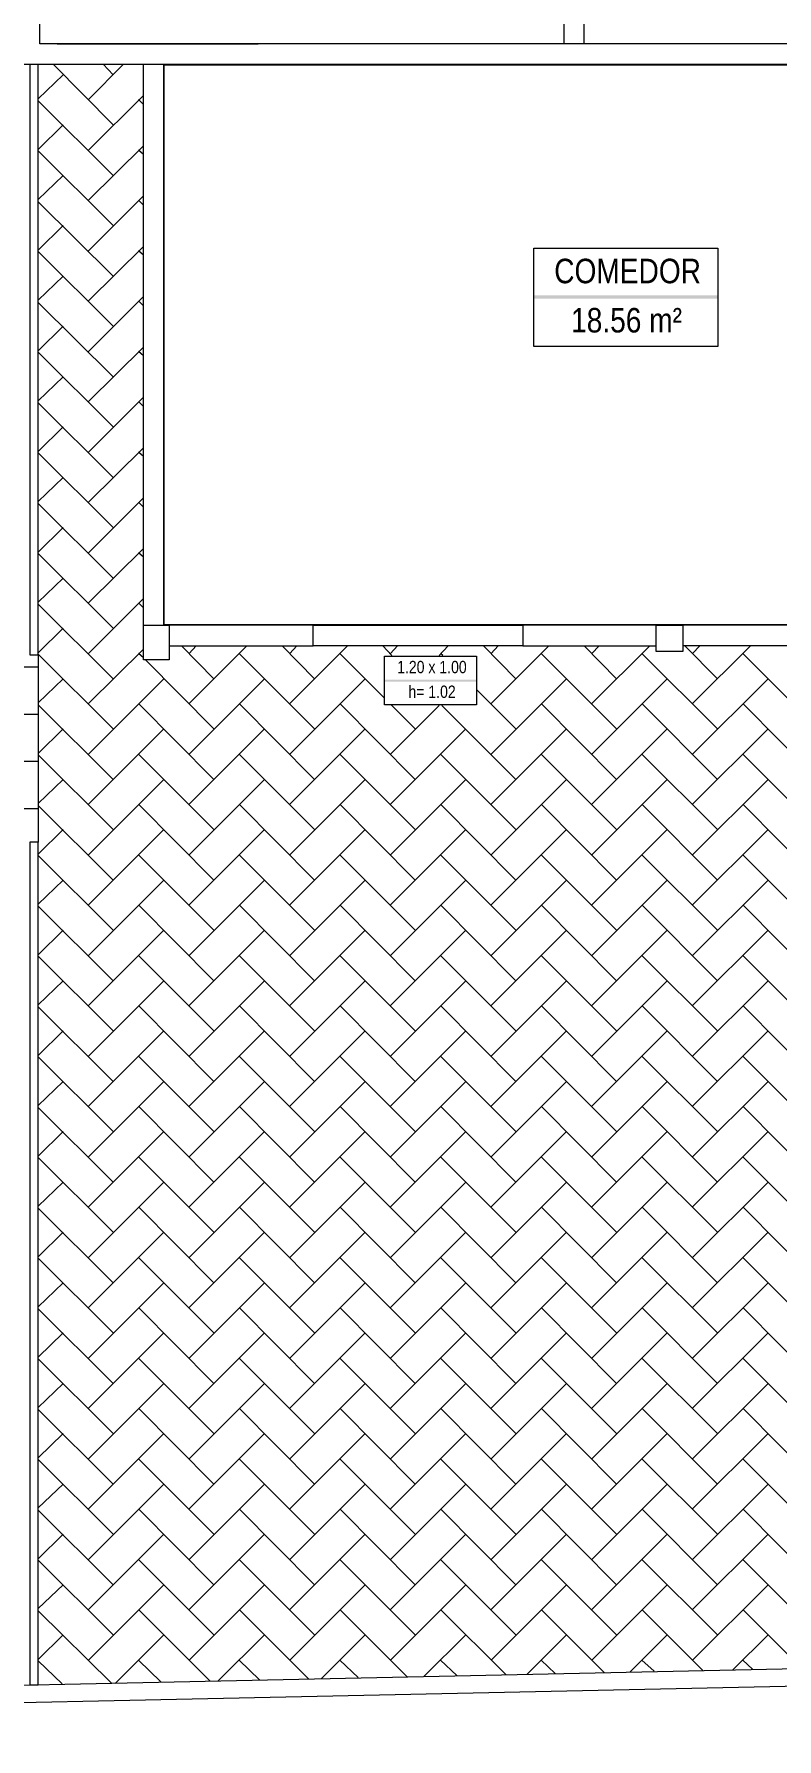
# Model space of a CAD drawing. Header units: millimetres. Extents: x -1039 to -616, y 378 to 719.
# Drawn here: x -779.63 to -774.82, y 396.83 to 407.87 of the extents above; entities that cross this region are included whole.
import ezdxf

# ---------------------------------------------------------------- set-up
doc = ezdxf.new("R2010")
doc.units = ezdxf.units.MM
for name, color, linetype in [('PDF_P-Carpinteria ALUM', 7, 'CONTINUOUS'), ('PDF_P-M Lamina', 7, 'CONTINUOUS'), ('PDF_P-Muros Acabados', 7, 'CONTINUOUS'), ('PDF_P-Piso', 7, 'CONTINUOUS'), ('PDF_P-Texto', 7, 'CONTINUOUS'), ('PDF_Texto', 7, 'CONTINUOUS')]:
    doc.layers.add(name, color=color, linetype=linetype)
for name, color, linetype, true_color in [('PDF_P-Cotas', 8, 'CONTINUOUS', 0x767676), ('PDF_P-Hatch TODO', 252, 'CONTINUOUS', 0x989898), ('PDF_P-Proyeccion', 252, 'CONTINUOUS', 0x989898)]:
    doc.layers.add(name, color=color, linetype=linetype, true_color=true_color)
doc.styles.add('PDF Arial Narrow', font='PDF Arial Narrow')

msp = doc.modelspace()

# ---------------------------------------------------------------- linework, layer by layer
at = {"layer": 'PDF_P-Carpinteria ALUM', "lineweight": 5}
msp.add_lwpolyline([(-777.821, 404.042), (-776.463, 404.042), (-776.463, 403.909), (-777.821, 403.909)], close=True, dxfattribs=at)
at = {"layer": 'PDF_P-Cotas', "lineweight": 0}
for points in [[(-779.477, 407.808), (-778.177, 407.808)], [(-778.788, 404.361), (-778.788, 404.985)]]:
    msp.add_lwpolyline(points, dxfattribs=at)
at = {"layer": 'PDF_P-Hatch TODO', "lineweight": 0}
for points in [[(-779.116, 407.283), (-779.504, 407.676)], [(-779.276, 407.448), (-779.048, 407.676)], [(-779.116, 407.607), (-779.18, 407.676)], [(-779.6, 407.452), (-779.44, 407.607)], [(-779.116, 406.955), (-779.6, 407.439)], [(-779.276, 407.119), (-778.92, 407.475)], [(-778.92, 407.416), (-778.952, 407.448)], [(-779.6, 407.124), (-779.44, 407.283)], [(-779.116, 406.631), (-779.6, 407.115)], [(-779.276, 406.796), (-778.92, 407.147)], [(-778.92, 407.092), (-778.952, 407.119)], [(-779.6, 406.8), (-779.44, 406.955)], [(-779.116, 406.303), (-779.6, 406.786)], [(-779.276, 406.467), (-778.92, 406.823)], [(-778.92, 406.764), (-778.952, 406.796)], [(-779.6, 406.472), (-779.44, 406.631)], [(-779.116, 405.979), (-779.6, 406.463)], [(-779.276, 406.144), (-778.92, 406.495)], [(-778.92, 406.44), (-778.952, 406.467)], [(-779.6, 406.148), (-779.44, 406.303)], [(-779.116, 405.651), (-779.6, 406.134)], [(-779.276, 405.815), (-778.92, 406.171)], [(-778.92, 406.112), (-778.952, 406.144)], [(-779.6, 405.82), (-779.44, 405.979)], [(-779.116, 405.327), (-779.6, 405.811)], [(-779.276, 405.492), (-778.92, 405.843)], [(-778.92, 405.788), (-778.952, 405.815)], [(-779.6, 405.496), (-779.44, 405.651)], [(-779.276, 405.163), (-778.92, 405.519)], [(-779.116, 404.999), (-779.6, 405.482)], [(-778.92, 405.46), (-778.952, 405.492)], [(-779.6, 405.168), (-779.44, 405.327)], [(-779.276, 404.84), (-778.92, 405.191)], [(-779.116, 404.675), (-779.6, 405.159)], [(-778.92, 405.136), (-778.952, 405.163)], [(-779.6, 404.844), (-779.44, 404.999)], [(-779.276, 404.511), (-778.92, 404.867)], [(-779.116, 404.347), (-779.6, 404.83)], [(-778.92, 404.808), (-778.952, 404.84)], [(-779.6, 404.516), (-779.44, 404.675)], [(-779.276, 404.187), (-778.92, 404.539)], [(-779.116, 404.023), (-779.6, 404.507)], [(-778.92, 404.484), (-778.952, 404.511)], [(-779.6, 404.192), (-779.44, 404.347)], [(-779.276, 403.859), (-778.92, 404.215)], [(-779.116, 403.695), (-779.6, 404.178)], [(-778.92, 404.156), (-778.952, 404.187)], [(-779.6, 403.864), (-779.44, 404.023)], [(-779.276, 403.535), (-778.92, 403.887)], [(-778.464, 403.695), (-778.674, 403.909)], [(-778.624, 403.859), (-778.578, 403.909)], [(-778.624, 403.535), (-778.25, 403.909)], [(-777.812, 403.695), (-778.022, 403.909)], [(-777.972, 403.859), (-777.926, 403.909)], [(-777.972, 403.535), (-777.598, 403.909)], [(-777.311, 403.846), (-777.37, 403.909)], [(-777.32, 403.859), (-777.274, 403.909)], [(-777.005, 403.846), (-776.946, 403.909)], [(-776.508, 403.695), (-776.718, 403.909)], [(-776.668, 403.859), (-776.622, 403.909)], [(-776.668, 403.535), (-776.294, 403.909)], [(-775.856, 403.695), (-776.066, 403.909)], [(-776.016, 403.859), (-775.97, 403.909)], [(-776.016, 403.535), (-775.642, 403.909)], [(-775.204, 403.695), (-775.414, 403.909)], [(-775.364, 403.859), (-775.318, 403.909)], [(-775.364, 403.535), (-774.99, 403.909)], [(-779.116, 403.371), (-779.6, 403.855)], [(-778.92, 403.832), (-778.952, 403.859)], [(-778.464, 403.371), (-778.907, 403.818)], [(-777.812, 403.371), (-778.3, 403.859)], [(-777.361, 403.572), (-777.648, 403.859)], [(-776.982, 403.846), (-776.996, 403.859)], [(-775.856, 403.371), (-776.344, 403.859)], [(-775.204, 403.371), (-775.692, 403.859)], [(-774.552, 403.371), (-775.04, 403.859)], [(-779.6, 403.54), (-779.44, 403.695)], [(-779.276, 403.207), (-778.788, 403.695)], [(-778.624, 403.207), (-778.136, 403.695)], [(-777.972, 403.207), (-777.484, 403.695)], [(-776.668, 403.207), (-776.18, 403.695)], [(-776.016, 403.207), (-775.528, 403.695)], [(-775.364, 403.207), (-774.876, 403.695)], [(-778.464, 403.043), (-778.952, 403.535)], [(-777.812, 403.043), (-778.3, 403.535)], [(-777.16, 403.043), (-777.648, 403.535)], [(-776.508, 403.371), (-776.764, 403.627)], [(-775.856, 403.043), (-776.344, 403.535)], [(-775.204, 403.043), (-775.692, 403.535)], [(-774.552, 403.043), (-775.04, 403.535)], [(-779.116, 403.043), (-779.6, 403.526)], [(-777.32, 403.207), (-777.005, 403.522)], [(-777.16, 403.371), (-777.315, 403.526)], [(-776.508, 403.043), (-776.987, 403.522)], [(-779.6, 403.212), (-779.44, 403.371)], [(-779.276, 402.883), (-778.788, 403.371)], [(-778.624, 402.883), (-778.136, 403.371)], [(-777.972, 402.883), (-777.484, 403.371)], [(-777.32, 402.883), (-776.832, 403.371)], [(-776.668, 402.883), (-776.18, 403.371)], [(-776.016, 402.883), (-775.528, 403.371)], [(-775.364, 402.883), (-774.876, 403.371)], [(-779.116, 402.719), (-779.6, 403.203)], [(-778.464, 402.719), (-778.952, 403.207)], [(-777.812, 402.719), (-778.3, 403.207)], [(-777.16, 402.719), (-777.648, 403.207)], [(-776.508, 402.719), (-776.996, 403.207)], [(-775.856, 402.719), (-776.344, 403.207)], [(-775.204, 402.719), (-775.692, 403.207)], [(-774.552, 402.719), (-775.04, 403.207)], [(-779.6, 402.888), (-779.44, 403.043)], [(-779.276, 402.555), (-778.788, 403.043)], [(-778.624, 402.555), (-778.136, 403.043)], [(-777.972, 402.555), (-777.484, 403.043)], [(-777.32, 402.555), (-776.832, 403.043)], [(-776.668, 402.555), (-776.18, 403.043)], [(-776.016, 402.555), (-775.528, 403.043)], [(-775.364, 402.555), (-774.876, 403.043)], [(-779.116, 402.391), (-779.6, 402.874)], [(-778.464, 402.391), (-778.952, 402.883)], [(-777.812, 402.391), (-778.3, 402.883)], [(-777.16, 402.391), (-777.648, 402.883)], [(-776.508, 402.391), (-776.996, 402.883)], [(-775.856, 402.391), (-776.344, 402.883)], [(-775.204, 402.391), (-775.692, 402.883)], [(-774.552, 402.391), (-775.04, 402.883)], [(-779.6, 402.56), (-779.44, 402.719)], [(-779.276, 402.231), (-778.788, 402.719)], [(-778.624, 402.231), (-778.136, 402.719)], [(-777.972, 402.231), (-777.484, 402.719)], [(-777.32, 402.231), (-776.832, 402.719)], [(-776.668, 402.231), (-776.18, 402.719)], [(-776.016, 402.231), (-775.528, 402.719)], [(-775.364, 402.231), (-774.876, 402.719)], [(-779.116, 402.067), (-779.6, 402.551)], [(-778.464, 402.067), (-778.952, 402.555)], [(-777.812, 402.067), (-778.3, 402.555)], [(-777.16, 402.067), (-777.648, 402.555)], [(-776.508, 402.067), (-776.996, 402.555)], [(-775.856, 402.067), (-776.344, 402.555)], [(-775.204, 402.067), (-775.692, 402.555)], [(-774.552, 402.067), (-775.04, 402.555)], [(-779.6, 402.236), (-779.44, 402.391)], [(-779.276, 401.903), (-778.788, 402.391)], [(-778.624, 401.903), (-778.136, 402.391)], [(-777.972, 401.903), (-777.484, 402.391)], [(-777.32, 401.903), (-776.832, 402.391)], [(-776.668, 401.903), (-776.18, 402.391)], [(-776.016, 401.903), (-775.528, 402.391)], [(-775.364, 401.903), (-774.876, 402.391)], [(-779.116, 401.739), (-779.6, 402.222)], [(-778.464, 401.739), (-778.952, 402.231)], [(-777.812, 401.739), (-778.3, 402.231)], [(-777.16, 401.739), (-777.648, 402.231)], [(-776.508, 401.739), (-776.996, 402.231)], [(-775.856, 401.739), (-776.344, 402.231)], [(-775.204, 401.739), (-775.692, 402.231)], [(-774.552, 401.739), (-775.04, 402.231)], [(-779.6, 401.908), (-779.44, 402.067)], [(-779.276, 401.579), (-778.788, 402.067)], [(-778.624, 401.579), (-778.136, 402.067)], [(-777.972, 401.579), (-777.484, 402.067)], [(-777.32, 401.579), (-776.832, 402.067)], [(-776.668, 401.579), (-776.18, 402.067)], [(-776.016, 401.579), (-775.528, 402.067)], [(-775.364, 401.579), (-774.876, 402.067)], [(-779.116, 401.415), (-779.6, 401.899)], [(-778.464, 401.415), (-778.952, 401.903)], [(-777.812, 401.415), (-778.3, 401.903)], [(-777.16, 401.415), (-777.648, 401.903)], [(-776.508, 401.415), (-776.996, 401.903)], [(-775.856, 401.415), (-776.344, 401.903)], [(-775.204, 401.415), (-775.692, 401.903)], [(-774.552, 401.415), (-775.04, 401.903)], [(-779.6, 401.584), (-779.44, 401.739)], [(-779.276, 401.251), (-778.788, 401.739)], [(-778.624, 401.251), (-778.136, 401.739)], [(-777.972, 401.251), (-777.484, 401.739)], [(-777.32, 401.251), (-776.832, 401.739)], [(-776.668, 401.251), (-776.18, 401.739)], [(-776.016, 401.251), (-775.528, 401.739)], [(-775.364, 401.251), (-774.876, 401.739)], [(-779.116, 401.087), (-779.6, 401.57)], [(-778.464, 401.087), (-778.952, 401.579)], [(-777.812, 401.087), (-778.3, 401.579)], [(-777.16, 401.087), (-777.648, 401.579)], [(-776.508, 401.087), (-776.996, 401.579)], [(-775.856, 401.087), (-776.344, 401.579)], [(-775.204, 401.087), (-775.692, 401.579)], [(-774.552, 401.087), (-775.04, 401.579)], [(-779.6, 401.256), (-779.44, 401.415)], [(-779.276, 400.927), (-778.788, 401.415)], [(-778.624, 400.927), (-778.136, 401.415)], [(-777.972, 400.927), (-777.484, 401.415)], [(-777.32, 400.927), (-776.832, 401.415)], [(-776.668, 400.927), (-776.18, 401.415)], [(-776.016, 400.927), (-775.528, 401.415)], [(-775.364, 400.927), (-774.876, 401.415)], [(-779.116, 400.763), (-779.6, 401.247)], [(-778.464, 400.763), (-778.952, 401.251)], [(-777.812, 400.763), (-778.3, 401.251)], [(-777.16, 400.763), (-777.648, 401.251)], [(-776.508, 400.763), (-776.996, 401.251)], [(-775.856, 400.763), (-776.344, 401.251)], [(-775.204, 400.763), (-775.692, 401.251)], [(-774.552, 400.763), (-775.04, 401.251)], [(-779.6, 400.932), (-779.44, 401.087)], [(-779.276, 400.599), (-778.788, 401.087)], [(-778.624, 400.599), (-778.136, 401.087)], [(-777.972, 400.599), (-777.484, 401.087)], [(-777.32, 400.599), (-776.832, 401.087)], [(-776.668, 400.599), (-776.18, 401.087)], [(-776.016, 400.599), (-775.528, 401.087)], [(-775.364, 400.599), (-774.876, 401.087)], [(-779.116, 400.435), (-779.6, 400.918)], [(-778.464, 400.435), (-778.952, 400.927)], [(-777.812, 400.435), (-778.3, 400.927)], [(-777.16, 400.435), (-777.648, 400.927)], [(-776.508, 400.435), (-776.996, 400.927)], [(-775.856, 400.435), (-776.344, 400.927)], [(-775.204, 400.435), (-775.692, 400.927)], [(-774.552, 400.435), (-775.04, 400.927)], [(-779.6, 400.604), (-779.44, 400.763)], [(-779.276, 400.275), (-778.788, 400.763)], [(-778.624, 400.275), (-778.136, 400.763)], [(-777.972, 400.275), (-777.484, 400.763)], [(-777.32, 400.275), (-776.832, 400.763)], [(-776.668, 400.275), (-776.18, 400.763)], [(-776.016, 400.275), (-775.528, 400.763)], [(-775.364, 400.275), (-774.876, 400.763)], [(-779.116, 400.111), (-779.6, 400.594)], [(-778.464, 400.111), (-778.952, 400.599)], [(-777.812, 400.111), (-778.3, 400.599)], [(-777.16, 400.111), (-777.648, 400.599)], [(-776.508, 400.111), (-776.996, 400.599)], [(-775.856, 400.111), (-776.344, 400.599)], [(-775.204, 400.111), (-775.692, 400.599)], [(-774.552, 400.111), (-775.04, 400.599)], [(-779.6, 400.28), (-779.44, 400.435)], [(-779.276, 399.947), (-778.788, 400.435)], [(-778.624, 399.947), (-778.136, 400.435)], [(-777.972, 399.947), (-777.484, 400.435)], [(-777.32, 399.947), (-776.832, 400.435)], [(-776.668, 399.947), (-776.18, 400.435)], [(-776.016, 399.947), (-775.528, 400.435)], [(-775.364, 399.947), (-774.876, 400.435)], [(-779.116, 399.783), (-779.6, 400.266)], [(-778.464, 399.783), (-778.952, 400.275)], [(-777.812, 399.783), (-778.3, 400.275)], [(-777.16, 399.783), (-777.648, 400.275)], [(-776.508, 399.783), (-776.996, 400.275)], [(-775.856, 399.783), (-776.344, 400.275)], [(-775.204, 399.783), (-775.692, 400.275)], [(-774.552, 399.783), (-775.04, 400.275)], [(-779.6, 399.952), (-779.44, 400.111)], [(-779.276, 399.623), (-778.788, 400.111)], [(-778.624, 399.623), (-778.136, 400.111)], [(-777.972, 399.623), (-777.484, 400.111)], [(-777.32, 399.623), (-776.832, 400.111)], [(-776.668, 399.623), (-776.18, 400.111)], [(-776.016, 399.623), (-775.528, 400.111)], [(-775.364, 399.623), (-774.876, 400.111)], [(-779.116, 399.459), (-779.6, 399.942)], [(-778.464, 399.459), (-778.952, 399.947)], [(-777.812, 399.459), (-778.3, 399.947)], [(-777.16, 399.459), (-777.648, 399.947)], [(-776.508, 399.459), (-776.996, 399.947)], [(-775.856, 399.459), (-776.344, 399.947)], [(-775.204, 399.459), (-775.692, 399.947)], [(-774.552, 399.459), (-775.04, 399.947)], [(-779.6, 399.628), (-779.44, 399.783)], [(-779.276, 399.295), (-778.788, 399.783)], [(-778.624, 399.295), (-778.136, 399.783)], [(-777.972, 399.295), (-777.484, 399.783)], [(-777.32, 399.295), (-776.832, 399.783)], [(-776.668, 399.295), (-776.18, 399.783)], [(-776.016, 399.295), (-775.528, 399.783)], [(-775.364, 399.295), (-774.876, 399.783)], [(-779.116, 399.131), (-779.6, 399.614)], [(-778.464, 399.131), (-778.952, 399.623)], [(-777.812, 399.131), (-778.3, 399.623)], [(-777.16, 399.131), (-777.648, 399.623)], [(-776.508, 399.131), (-776.996, 399.623)], [(-775.856, 399.131), (-776.344, 399.623)], [(-775.204, 399.131), (-775.692, 399.623)], [(-774.552, 399.131), (-775.04, 399.623)], [(-779.6, 399.3), (-779.44, 399.459)], [(-779.276, 398.971), (-778.788, 399.459)], [(-778.624, 398.971), (-778.136, 399.459)], [(-777.972, 398.971), (-777.484, 399.459)], [(-777.32, 398.971), (-776.832, 399.459)], [(-776.668, 398.971), (-776.18, 399.459)], [(-776.016, 398.971), (-775.528, 399.459)], [(-775.364, 398.971), (-774.876, 399.459)], [(-779.116, 398.807), (-779.6, 399.29)], [(-778.464, 398.807), (-778.952, 399.295)], [(-777.812, 398.807), (-778.3, 399.295)], [(-777.16, 398.807), (-777.648, 399.295)], [(-776.508, 398.807), (-776.996, 399.295)], [(-775.856, 398.807), (-776.344, 399.295)], [(-775.204, 398.807), (-775.692, 399.295)], [(-774.552, 398.807), (-775.04, 399.295)], [(-779.6, 398.976), (-779.44, 399.131)], [(-779.276, 398.643), (-778.788, 399.131)], [(-778.624, 398.643), (-778.136, 399.131)], [(-777.972, 398.643), (-777.484, 399.131)], [(-777.32, 398.643), (-776.832, 399.131)], [(-776.668, 398.643), (-776.18, 399.131)], [(-776.016, 398.643), (-775.528, 399.131)], [(-775.364, 398.643), (-774.876, 399.131)], [(-779.116, 398.479), (-779.6, 398.962)], [(-778.464, 398.479), (-778.952, 398.971)], [(-777.812, 398.479), (-778.3, 398.971)], [(-777.16, 398.479), (-777.648, 398.971)], [(-776.508, 398.479), (-776.996, 398.971)], [(-775.856, 398.479), (-776.344, 398.971)], [(-775.204, 398.479), (-775.692, 398.971)], [(-774.552, 398.479), (-775.04, 398.971)], [(-779.6, 398.648), (-779.44, 398.807)], [(-779.276, 398.319), (-778.788, 398.807)], [(-778.624, 398.319), (-778.136, 398.807)], [(-777.972, 398.319), (-777.484, 398.807)], [(-777.32, 398.319), (-776.832, 398.807)], [(-776.668, 398.319), (-776.18, 398.807)], [(-776.016, 398.319), (-775.528, 398.807)], [(-775.364, 398.319), (-774.876, 398.807)], [(-779.116, 398.155), (-779.6, 398.638)], [(-778.464, 398.155), (-778.952, 398.643)], [(-777.812, 398.155), (-778.3, 398.643)], [(-777.16, 398.155), (-777.648, 398.643)], [(-776.508, 398.155), (-776.996, 398.643)], [(-775.856, 398.155), (-776.344, 398.643)], [(-775.204, 398.155), (-775.692, 398.643)], [(-774.552, 398.155), (-775.04, 398.643)], [(-779.6, 398.324), (-779.44, 398.479)], [(-779.276, 397.991), (-778.788, 398.479)], [(-778.624, 397.991), (-778.136, 398.479)], [(-777.972, 397.991), (-777.484, 398.479)], [(-777.32, 397.991), (-776.832, 398.479)], [(-776.668, 397.991), (-776.18, 398.479)], [(-776.016, 397.991), (-775.528, 398.479)], [(-775.364, 397.991), (-774.876, 398.479)], [(-779.116, 397.827), (-779.6, 398.31)], [(-778.464, 397.827), (-778.952, 398.319)], [(-777.812, 397.827), (-778.3, 398.319)], [(-777.16, 397.827), (-777.648, 398.319)], [(-776.508, 397.827), (-776.996, 398.319)], [(-775.856, 397.827), (-776.344, 398.319)], [(-775.204, 397.827), (-775.692, 398.319)], [(-774.552, 397.827), (-775.04, 398.319)], [(-779.6, 397.995), (-779.44, 398.155)], [(-779.276, 397.667), (-778.788, 398.155)], [(-778.624, 397.667), (-778.136, 398.155)], [(-777.972, 397.667), (-777.484, 398.155)], [(-777.32, 397.667), (-776.832, 398.155)], [(-776.668, 397.667), (-776.18, 398.155)], [(-776.016, 397.667), (-775.528, 398.155)], [(-775.364, 397.667), (-774.876, 398.155)], [(-779.116, 397.503), (-779.6, 397.986)], [(-778.464, 397.503), (-778.952, 397.991)], [(-777.812, 397.503), (-778.3, 397.991)], [(-777.16, 397.503), (-777.648, 397.991)], [(-776.508, 397.503), (-776.996, 397.991)], [(-775.856, 397.503), (-776.344, 397.991)], [(-775.204, 397.503), (-775.692, 397.991)], [(-774.552, 397.503), (-775.04, 397.991)], [(-779.6, 397.672), (-779.44, 397.827)], [(-779.276, 397.339), (-778.788, 397.827)], [(-778.624, 397.339), (-778.136, 397.827)], [(-777.972, 397.339), (-777.484, 397.827)], [(-777.32, 397.339), (-776.832, 397.827)], [(-776.668, 397.339), (-776.18, 397.827)], [(-776.016, 397.339), (-775.528, 397.827)], [(-775.364, 397.339), (-774.876, 397.827)], [(-779.125, 397.188), (-779.6, 397.658)], [(-778.487, 397.202), (-778.952, 397.667)], [(-777.849, 397.216), (-778.3, 397.667)], [(-777.21, 397.229), (-777.648, 397.667)], [(-776.572, 397.243), (-776.996, 397.667)], [(-775.934, 397.257), (-776.344, 397.667)], [(-775.295, 397.27), (-775.692, 397.667)], [(-774.657, 397.284), (-775.04, 397.667)], [(-779.6, 397.343), (-779.44, 397.503)], [(-779.103, 397.188), (-778.788, 397.503)], [(-778.437, 397.202), (-778.136, 397.503)], [(-777.767, 397.22), (-777.484, 397.503)], [(-777.101, 397.234), (-776.832, 397.503)], [(-776.435, 397.248), (-776.18, 397.503)], [(-775.77, 397.261), (-775.528, 397.503)], [(-775.104, 397.275), (-774.876, 397.503)], [(-779.445, 397.184), (-779.6, 397.334)], [(-778.806, 397.198), (-778.952, 397.339)], [(-778.168, 397.211), (-778.3, 397.339)], [(-777.53, 397.225), (-777.648, 397.339)], [(-776.891, 397.239), (-776.996, 397.339)], [(-776.253, 397.252), (-776.344, 397.339)], [(-775.614, 397.266), (-775.692, 397.339)], [(-774.976, 397.28), (-775.04, 397.339)]]:
    msp.add_lwpolyline(points, dxfattribs=at)
msp.add_lwpolyline([(-778.786, 407.673), (-772.206, 407.673), (-772.206, 404.044), (-778.786, 404.044)], close=True, dxfattribs=at)
at = {"layer": 'PDF_P-Hatch TODO', "color": 112, "true_color": 0x00dd6e}
msp.add_solid([(-768.278, 407.808), (-768.278, 407.808), (-790.862, 407.808)], dxfattribs=at)
at = {"layer": 'PDF_P-M Lamina', "lineweight": 5}
msp.add_lwpolyline([(-779.654, 407.676), (-779.654, 403.85), (-779.6, 403.85), (-779.6, 407.676)], dxfattribs=at)
msp.add_lwpolyline([(-779.6, 397.179), (-779.6, 402.637), (-779.654, 402.637), (-779.654, 397.179)], close=True, dxfattribs=at)
at = {"layer": 'PDF_P-Muros Acabados', "lineweight": 5}
for points in [[(-770.594, 407.808), (-779.591, 407.808), (-779.591, 411.757), (-779.057, 411.757), (-779.057, 411.893), (-779.591, 411.893), (-779.591, 431.044), (-779.727, 431.044), (-779.727, 407.676), (-770.348, 407.676)], [(-776.066, 407.808), (-776.066, 411.757), (-775.487, 411.757), (-775.487, 411.893), (-776.235, 411.893), (-776.235, 411.757), (-776.198, 411.757), (-776.198, 407.808)], [(-778.92, 404.042), (-778.92, 407.676)], [(-778.788, 404.042), (-778.788, 407.676)], [(-778.752, 403.909), (-777.821, 403.909), (-777.821, 404.042), (-778.752, 404.042)], [(-774.511, 404.042), (-776.463, 404.042), (-776.463, 403.909), (-775.601, 403.909)], [(-774.511, 403.909), (-775.428, 403.909)]]:
    msp.add_lwpolyline(points, dxfattribs=at)
for points in [[(-778.752, 404.042), (-778.752, 403.818), (-778.92, 403.818), (-778.92, 404.042)], [(-775.428, 403.873), (-775.601, 403.873), (-775.601, 404.042), (-775.428, 404.042)]]:
    msp.add_lwpolyline(points, close=True, dxfattribs=at)
at = {"layer": 'PDF_P-Piso', "lineweight": 5}
for points in [[(-779.6, 403.85), (-779.6, 402.637)], [(-790.734, 396.942), (-768.324, 397.421)], [(-790.73, 396.828), (-768.096, 397.312)]]:
    msp.add_lwpolyline(points, dxfattribs=at)
at = {"layer": 'PDF_P-Proyeccion', "lineweight": 0}
for points in [[(-790.73, 403.773), (-779.6, 403.773)], [(-790.73, 403.467), (-779.6, 403.467)], [(-790.73, 403.162), (-779.6, 403.162)], [(-790.73, 402.856), (-779.6, 402.856)]]:
    msp.add_lwpolyline(points, dxfattribs=at)
at = {"layer": 'PDF_P-Texto', "lineweight": 0}
for points in [[(-776.392, 406.486), (-775.2, 406.486), (-775.2, 405.849), (-776.392, 405.849)], [(-777.359, 403.843), (-776.764, 403.843), (-776.764, 403.526), (-777.359, 403.526)]]:
    msp.add_lwpolyline(points, close=True, dxfattribs=at)
at = {"layer": 'PDF_P-Texto'}
for points in [[(-775.2, 406.157), (-775.2, 406.18), (-776.39, 406.157)], [(-775.2, 406.18), (-776.39, 406.157), (-776.39, 406.18)], [(-776.764, 403.677), (-776.764, 403.69), (-777.361, 403.677)], [(-776.764, 403.69), (-777.361, 403.677), (-777.361, 403.69)]]:
    msp.add_solid(points, dxfattribs=at)

# ---------------------------------------------------------------- texts
at = {"layer": 'PDF_Texto', "attachment_point": 4, "style": 'PDF Arial Narrow'}
for s, insert, char_height, width in [('COMEDOR', (-776.26, 406.336), 0.1588, 0.91764), ('18.56 m²', (-776.151, 406.017), 0.1588, 0.82499), ('1.20 x 1.00', (-777.277, 403.771), 0.07941, 0.54264), ('h= 1.02', (-777.204, 403.611), 0.0794, 0.35073)]:
    msp.add_mtext(s, dxfattribs=dict(at, insert=insert, char_height=char_height, width=width))

doc.saveas('drawing.dxf')
